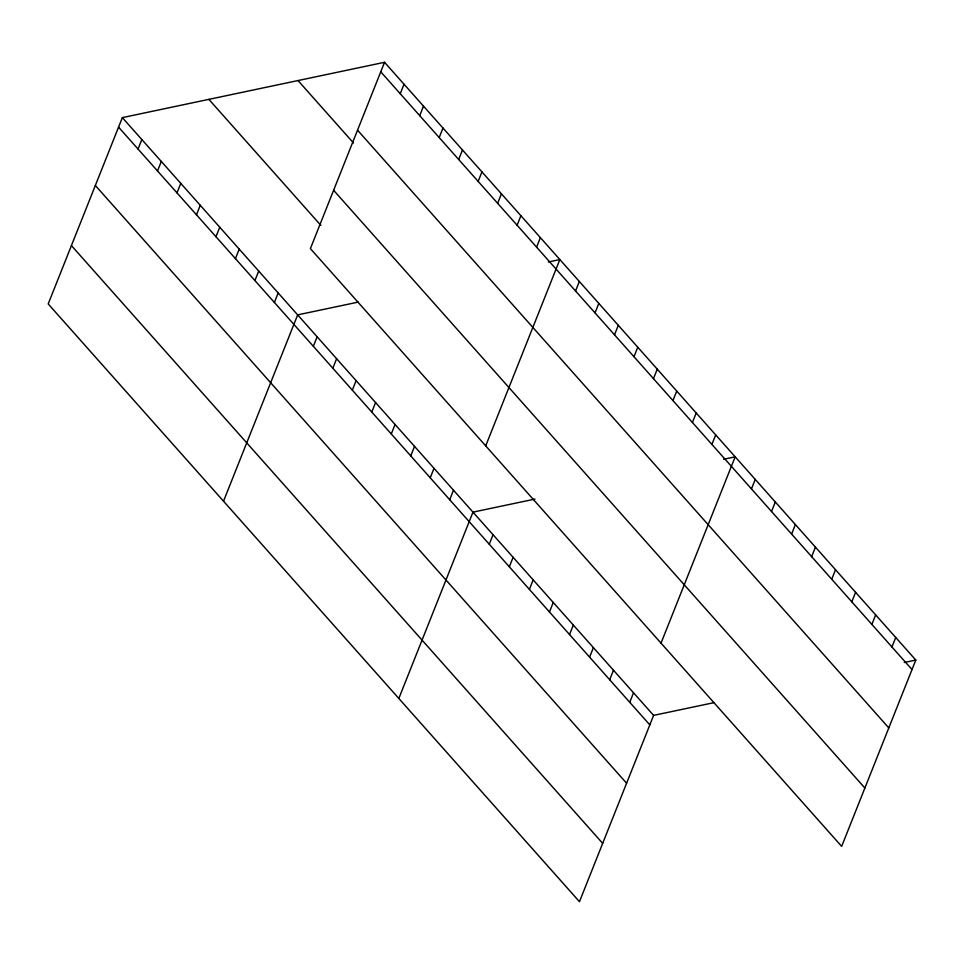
<?xml version="1.0" encoding="UTF-8"?>
<svg xmlns="http://www.w3.org/2000/svg" width="964" height="964" viewBox="0 0 964 964"><rect width="100%" height="100%" fill="white"/><g stroke="black" fill="none" stroke-linecap="round" stroke-linejoin="round"><path stroke-width="1.45" d="M384.54 62.299L310.396 248.616L841.656 846.38L915.8 660.063L384.54 62.299L122.344 117.62L48.2 303.937L579.46 901.702L653.604 715.384L714.167 702.611M138.045 149.046L141.829 139.539M157.518 170.965L161.301 161.458M177.002 192.884L180.786 183.377M196.475 214.803L200.259 205.296M215.96 236.722L219.744 227.215M235.433 258.641L239.217 249.134M254.918 280.548L258.701 271.041M274.391 302.467L278.174 292.96M223.515 501.196L297.659 314.879L358.222 302.106M400.241 93.725L404.024 84.217M313.348 346.305L317.132 336.798M419.714 115.644L423.497 106.136M332.833 368.224L336.617 358.716M439.198 137.563L442.982 128.055M352.318 390.143L356.102 380.635M458.683 159.482L462.467 149.974M371.791 412.062L375.574 402.554M478.156 181.401L481.94 171.893M391.276 433.981L395.059 424.473M497.641 203.32L501.425 193.812M410.748 455.9L414.532 446.392M517.114 225.239L520.897 215.731M430.233 477.819L434.017 468.311M536.599 247.145L540.382 237.638M449.706 499.738L453.49 490.23M485.711 445.874L559.855 259.557L548.323 261.991M398.831 698.466L472.975 512.149L534.984 499.063M575.556 290.983L579.34 281.476M489.254 544.238L493.038 534.731M595.029 312.902L598.813 303.395M509.329 566.82L513.113 557.312M614.514 334.821L618.298 325.314M529.393 589.402L533.176 579.894M633.987 356.74L637.77 347.233M549.468 611.983L553.252 602.476M653.471 378.659L657.255 369.152M569.543 634.565L573.327 625.058M672.956 400.578L676.74 391.071M589.607 657.147L593.39 647.639M692.429 422.497L696.213 412.99M609.682 679.728L613.466 670.221M711.914 444.416L715.698 434.909M629.745 702.31L633.529 692.803M661.027 643.145L735.171 456.828L723.639 459.262M751.462 488.917L755.246 479.409M771.525 511.498L775.309 501.991M791.601 534.08L795.384 524.573M811.664 556.662L815.448 547.154M831.739 579.244L835.523 569.736M851.802 601.825L855.586 592.318M871.878 624.407L875.661 614.899M891.941 646.989L895.725 637.481M904.268 662.497L915.8 660.063M380.756 71.806L912.016 669.57M357.536 130.152L888.796 727.916M298.021 80.554L353.535 143.021M333.616 190.27L864.877 788.034M208.875 99.364L320.879 225.395M122.344 117.62L653.604 715.384M118.56 127.128L649.82 724.892M95.34 185.474L626.6 783.238M71.42 245.591L602.681 843.355"/></g></svg>
